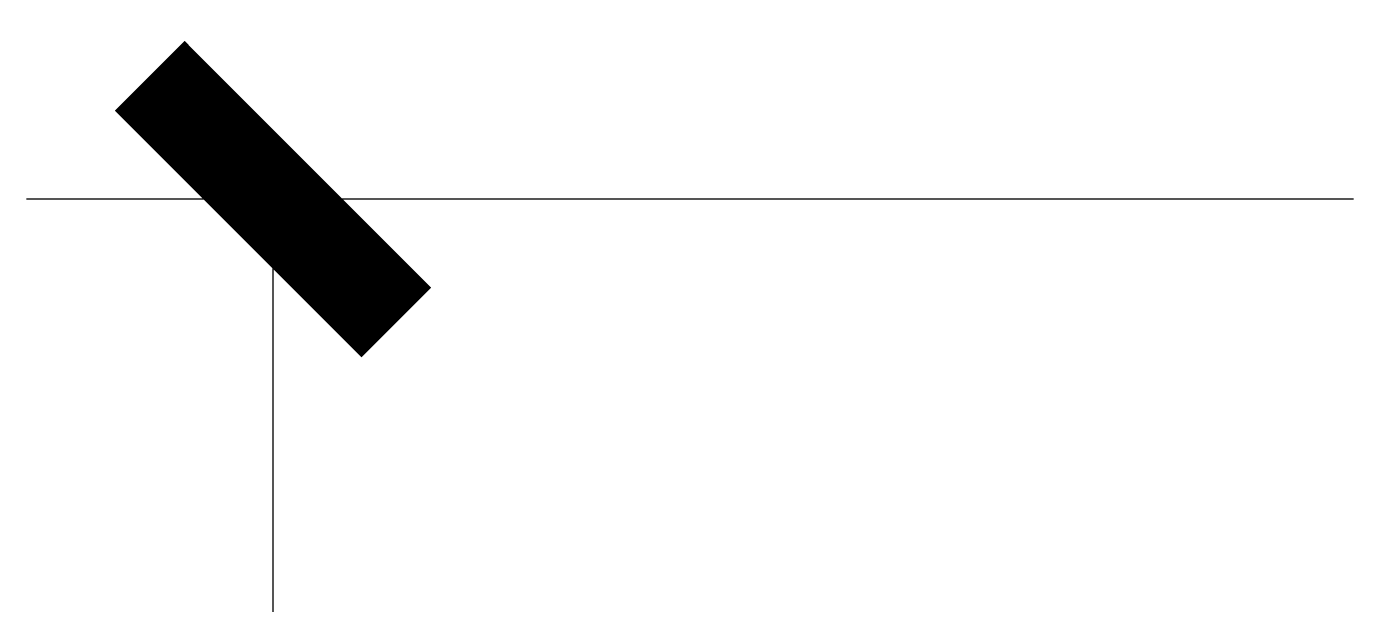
# Model space of a CAD drawing. Extents: x -1899985 to 1774885, y 556286 to 2175695.
# Drawn here: x -1703842.3 to -1703411.7, y 570126 to 570313.5 of the extents above; entities that cross this region are included whole.
import ezdxf

# ---------------------------------------------------------------- set-up
doc = ezdxf.new("R2010")
doc.units = 0
doc.header["$LTSCALE"] = 10
doc.header["$MEASUREMENT"] = 0
doc.layers.get('Defpoints').update_dxf_attribs({"color": 210})
for name, color, linetype in [('20剖面图$0$A-AXIS-DP', 126, 'Continuous'), ('20剖面图$0$A-LIN-V', 9, 'Continuous'), ('A-LIN-V', 9, 'Continuous')]:
    doc.layers.add(name, color=color, linetype=linetype)
doc.styles.add('20剖面图$0$_TCH_DIM_T3', font='SIMPLEX', dxfattribs={"width": 0.7058823529411765, "bigfont": 'GBCBIG'})
doc.dimstyles.new('20剖面图$0$_TCH_ARCH&&80', dxfattribs={"dimtxt": 238, "dimasz": 80, "dimexe": 80, "dimexo": 80, "dimgap": 101, "dimtad": 1, "dimdec": 0, "dimzin": 0, "dimdsep": 46, "dimtxsty": '20剖面图$0$_TCH_DIM_T3', "dimblk": '20剖面图$0$_ArchTick', "dimcen": 0.09, "dimclrt": 7, "dimazin": 2, "dimtfac": 1, "dimtdec": 0, "dimtix": 1, "dimtmove": 2, "dimatfit": 3, "dimfxl": 1, "dimtolj": 1, "dimtzin": 0, "dimarcsym": 0})

# ---------------------------------------------------------------- blocks, each defined once
blk = doc.blocks.new('20剖面图$0$_ArchTick')
at = {"color": 0, "linetype": 'ByBlock', "const_width": 0.4}
blk.add_lwpolyline([(-0.5, -0.5), (0.5, 0.5)], dxfattribs=at)
blk = doc.blocks.new('*D604')
at = {"layer": '20剖面图$0$A-AXIS-DP', "color": 0, "lineweight": -2, "transparency": 16777216}
for p, q in [((-1752861.666417893, 570476.669962777), (-1753292.286908771, 570476.669962777)), ((-1753212.286908771, 568476.6699627773), (-1753212.286908771, 570476.669962777)), ((-1752861.666417893, 568476.6699627773), (-1753292.286908771, 568476.6699627773))]:
    blk.add_line(p, q, dxfattribs=at)
at = {"layer": 'Defpoints', "color": 0, "transparency": 16777216}
for p in [(-1753212.286908771, 570476.669962777), (-1752781.666417893, 570476.669962777), (-1752781.666417893, 568476.6699627773)]:
    blk.add_point(p, dxfattribs=at)
at = {"layer": '20剖面图$0$A-AXIS-DP', "color": 0, "lineweight": -2, "transparency": 16777216, "xscale": 80, "yscale": 80, "zscale": 80}
for p, rotation in [((-1753212.286908771, 570476.669962777), 90), ((-1753212.286908771, 568476.6699627773), 270)]:
    blk.add_blockref('20剖面图$0$_ArchTick', p, dxfattribs=dict(at, rotation=rotation))
at = {"layer": '20剖面图$0$A-AXIS-DP', "color": 7, "transparency": 16777216, "insert": (-1753432.28690877, 569476.6699627775), "char_height": 238, "attachment_point": 5, "rotation": 90, "style": '20剖面图$0$_TCH_DIM_T3'}
blk.add_mtext('\\A1;2000', dxfattribs=at)
blk = doc.blocks.new('20剖面图$0$53456465')
at = {"layer": '20剖面图$0$A-AXIS-DP'}
dim = blk.add_aligned_dim(p1=(-1752781.666417892, 568476.669962777), p2=(-1752781.666417892, 570476.6699627768), distance=430.6204908788204, dimstyle='20剖面图$0$_TCH_ARCH&&80', dxfattribs=at)
dim.commit()
dim.dimension.update_dxf_attribs({"geometry": '*D604', "text_midpoint": (-1753432.28690877, 569476.6699627775)})
blk = doc.blocks.new('20剖面图')
at = {"layer": '20剖面图$0$A-LIN-V'}
blk.add_blockref('20剖面图$0$53456465', (49450.00000037742, -219.2179362522438), dxfattribs=at)

msp = doc.modelspace()

# ---------------------------------------------------------------- block references
at = {"layer": 'A-LIN-V'}
msp.add_blockref('20剖面图', (0, 0), dxfattribs=at)

doc.saveas('drawing.dxf')
